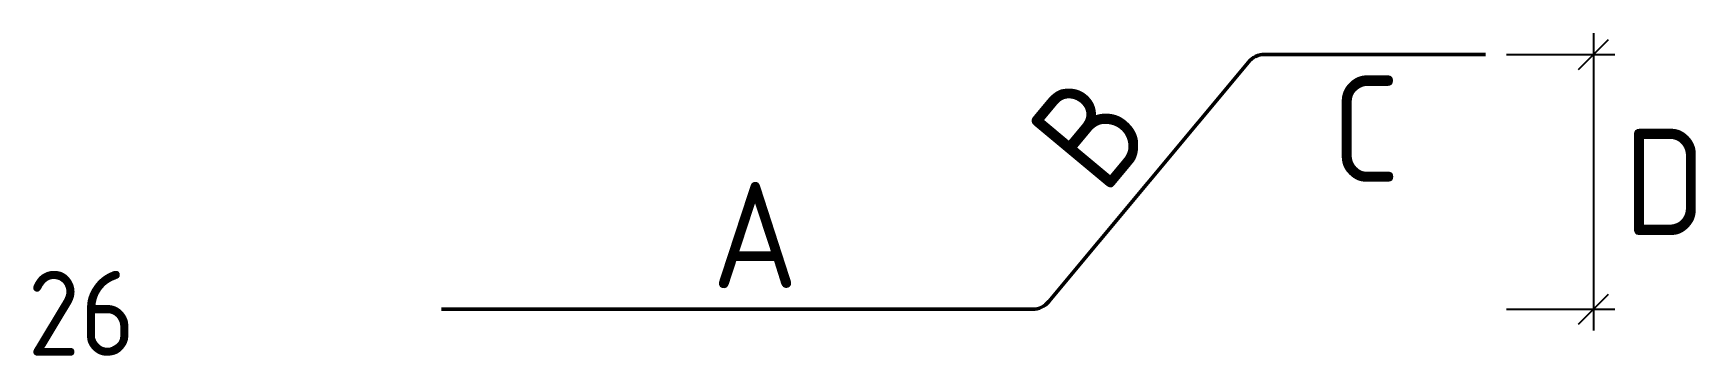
# Model space of a CAD drawing. Extents: x 234219 to 234610, y -42990 to -42914.
import ezdxf
from ezdxf.enums import TextEntityAlignment as Align

# ---------------------------------------------------------------- set-up
doc = ezdxf.new("R2010")
doc.units = 0
doc.layers.add('posedit.mtr.bar', color=7, linetype='Continuous', lineweight=50)
doc.layers.add('posedit.mtr.hidden', color=144, linetype='Continuous', plot=False)
doc.layers.add('posedit.mtr.lenght', color=183, linetype='Continuous')
doc.layers.add('posedit.mtr.text', color=3, linetype='Continuous')
doc.styles.add('posedit.ISOCPEUR', font='isocpeur.ttf', dxfattribs={"width": 0.9})

msp = doc.modelspace()

# ---------------------------------------------------------------- linework, layer by layer
at = {"layer": 'posedit.mtr.bar'}
for p, q in [((234458.03, -42977.54), (234505.03, -42921.14)), ((234560.87, -42919.34), (234508.87, -42919.34)), ((234454.19, -42979.34), (234314.97, -42979.34))]:
    msp.add_line(p, q, dxfattribs=at)
for centre, start, end in [((234508.87, -42924.34), 90, 140.1944), ((234454.19, -42974.34), 270, 320.1944)]:
    msp.add_arc(centre, 5, start, end, dxfattribs=at)
at = {"layer": 'posedit.mtr.lenght'}
for p, q in [((234586.36, -42914.34), (234586.36, -42984.34)), ((234582.82, -42922.88), (234589.89, -42915.81)), ((234565.87, -42919.34), (234591.36, -42919.34)), ((234582.82, -42982.88), (234589.89, -42975.81)), ((234565.87, -42979.34), (234591.36, -42979.34))]:
    msp.add_line(p, q, dxfattribs=at)

# ---------------------------------------------------------------- texts
at = {"layer": 'posedit.mtr.hidden', "color": 144, "style": 'posedit.ISOCPEUR', "width": 0.9}
msp.add_text('26', height=20, dxfattribs=at).set_placement((234217.48, -42990.3))
at = {"layer": 'posedit.mtr.text', "style": 'posedit.ISOCPEUR', "width": 0.9}
for tag, p in [('C', (234532.7, -42936.84)), ('A', (234388.8, -42961.84))]:
    msp.add_attdef(tag, text='', height=25, dxfattribs=at).set_placement(p, align=Align.MIDDLE_CENTER)
msp.add_attdef('B', text='', height=25, rotation=50.1944, dxfattribs=at).set_placement((234467.63, -42937.59), align=Align.MIDDLE_CENTER)
msp.add_attdef('D', text='', height=25, dxfattribs=at).set_placement((234593.45, -42949.34), align=Align.MIDDLE_LEFT)

doc.saveas('drawing.dxf')
